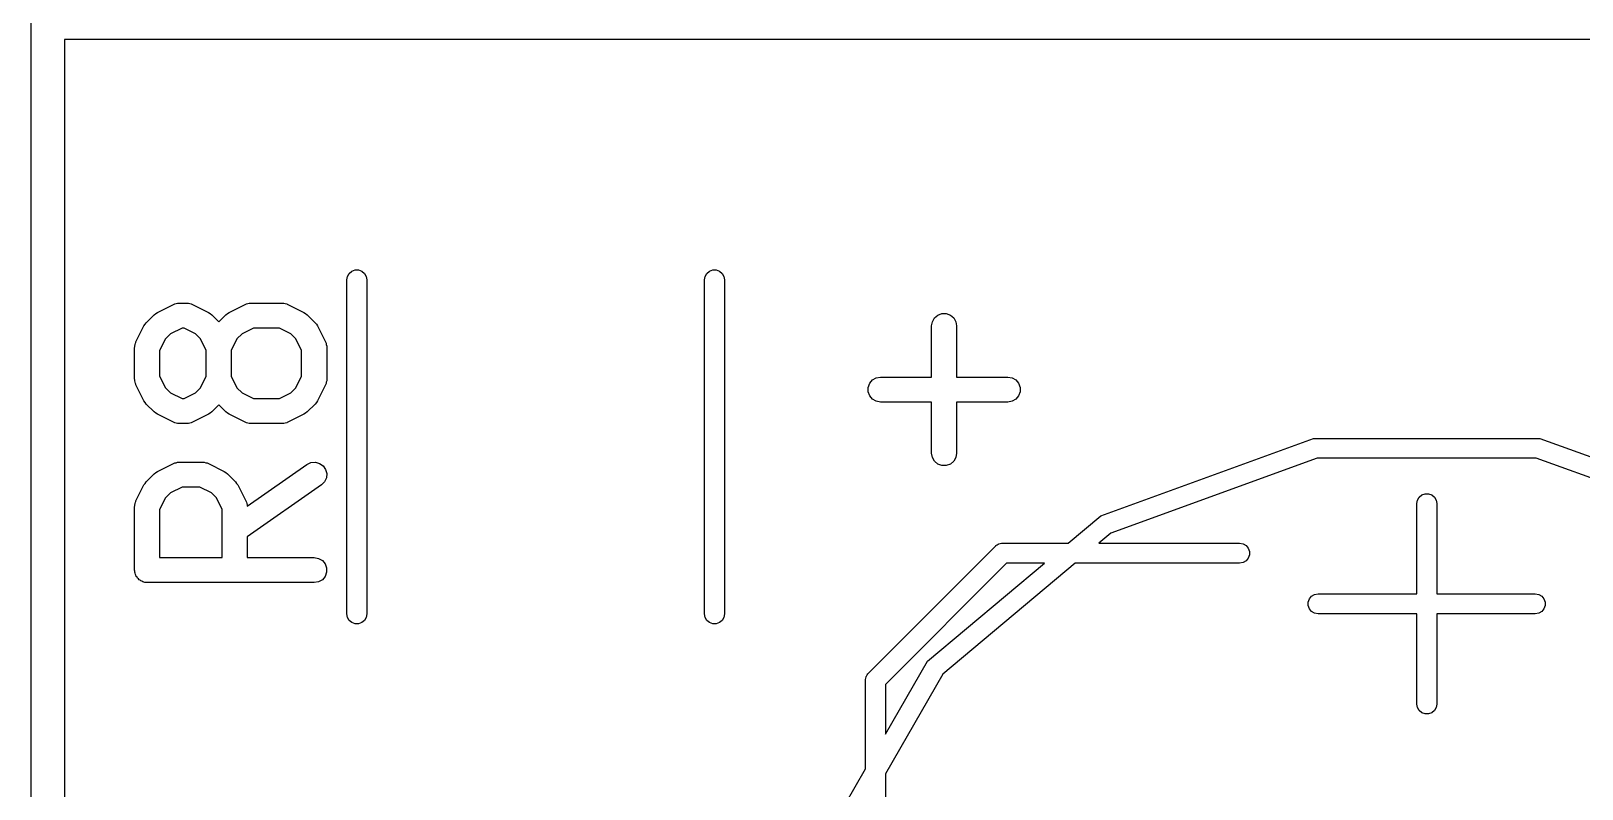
# Model space of a CAD drawing. Extents: x 10 to 287, y -200 to -10.
# Drawn here: x 104.04 to 113.32, y -102.38 to -97.84 of the extents above; entities that cross this region are included whole.
import ezdxf

# ---------------------------------------------------------------- set-up
doc = ezdxf.new("R2010")
doc.units = 0
doc.header["$MEASUREMENT"] = 0
doc.layers.add('BLACK', color=7, linetype='CONTINUOUS')

msp = doc.modelspace()

# ---------------------------------------------------------------- linework, layer by layer
at = {"layer": 'Black'}
for p, q in [((104.04, -109.093), (104.04, -97.79)), ((119.888, -97.89), (104.24, -97.89)), ((104.24, -97.89), (104.24, -108.993)), ((105.931, -99.33), (105.935, -99.3095)), ((105.931, -101.33), (105.931, -99.33)), ((105.935, -99.3095), (105.945, -99.2914)), ((105.945, -99.2914), (105.961, -99.278)), ((105.961, -99.278), (105.981, -99.2709)), ((105.981, -99.2709), (106.001, -99.2709)), ((106.001, -99.2709), (106.021, -99.278)), ((106.021, -99.278), (106.037, -99.2914)), ((106.037, -99.2914), (106.047, -99.3095)), ((106.047, -99.3095), (106.051, -99.33)), ((106.051, -99.33), (106.051, -101.33)), ((108.071, -99.33), (108.075, -99.3095)), ((108.071, -101.33), (108.071, -99.33)), ((108.075, -99.3095), (108.085, -99.2914)), ((108.085, -99.2914), (108.101, -99.278)), ((108.101, -99.278), (108.121, -99.2709)), ((108.121, -99.2709), (108.141, -99.2709)), ((108.141, -99.2709), (108.161, -99.278)), ((108.161, -99.278), (108.177, -99.2914)), ((108.177, -99.2914), (108.187, -99.3095)), ((108.187, -99.3095), (108.191, -99.33)), ((108.191, -99.33), (108.191, -101.33)), ((104.787, -99.532), (104.797, -99.5248)), ((104.797, -99.5248), (104.892, -99.4772)), ((104.892, -99.4772), (104.896, -99.476)), ((104.896, -99.476), (104.9, -99.4738)), ((104.9, -99.4738), (104.909, -99.4723)), ((104.909, -99.4723), (104.917, -99.4698)), ((104.917, -99.4698), (104.922, -99.47)), ((104.922, -99.47), (104.926, -99.4693)), ((104.926, -99.4693), (104.973, -99.4693)), ((104.973, -99.4693), (104.978, -99.47)), ((104.978, -99.47), (104.982, -99.4698)), ((104.982, -99.4698), (104.99, -99.4723)), ((104.99, -99.4723), (104.999, -99.4738)), ((104.999, -99.4738), (105.003, -99.476)), ((105.003, -99.476), (105.007, -99.4772)), ((105.007, -99.4772), (105.102, -99.5248)), ((105.102, -99.5248), (105.112, -99.532)), ((105.216, -99.532), (105.226, -99.5248)), ((105.226, -99.5248), (105.321, -99.4772)), ((105.321, -99.4772), (105.325, -99.476)), ((105.325, -99.476), (105.329, -99.4738)), ((105.329, -99.4738), (105.337, -99.4723)), ((105.337, -99.4723), (105.346, -99.4698)), ((105.346, -99.4698), (105.35, -99.47)), ((105.35, -99.47), (105.354, -99.4693)), ((105.354, -99.4693), (105.545, -99.4693)), ((105.545, -99.4693), (105.549, -99.47)), ((105.549, -99.47), (105.553, -99.4698)), ((105.553, -99.4698), (105.562, -99.4723)), ((105.562, -99.4723), (105.571, -99.4738)), ((105.571, -99.4738), (105.574, -99.476)), ((105.574, -99.476), (105.578, -99.4772)), ((105.578, -99.4772), (105.674, -99.5248)), ((105.674, -99.5248), (105.683, -99.532)), ((104.668, -99.7012), (104.716, -99.606)), ((104.716, -99.606), (104.723, -99.5963)), ((104.723, -99.5963), (104.73, -99.5865)), ((104.73, -99.5865), (104.778, -99.5389)), ((104.778, -99.5389), (104.787, -99.532)), ((104.944, -99.6193), (104.875, -99.6535)), ((104.956, -99.6193), (104.944, -99.6193)), ((105.024, -99.6535), (104.956, -99.6193)), ((105.112, -99.532), (105.122, -99.5389)), ((105.122, -99.5389), (105.164, -99.5811)), ((105.164, -99.5811), (105.206, -99.5389)), ((105.206, -99.5389), (105.216, -99.532)), ((105.372, -99.6193), (105.304, -99.6535)), ((105.527, -99.6193), (105.372, -99.6193)), ((105.596, -99.6535), (105.527, -99.6193)), ((105.683, -99.532), (105.693, -99.5389)), ((105.693, -99.5389), (105.741, -99.5865)), ((105.741, -99.5865), (105.748, -99.5963)), ((105.748, -99.5963), (105.755, -99.606)), ((105.755, -99.606), (105.802, -99.7012)), ((109.431, -99.606), (109.436, -99.5804)), ((109.431, -99.912), (109.431, -99.606)), ((109.436, -99.5804), (109.449, -99.5578)), ((109.449, -99.5578), (109.469, -99.5411)), ((109.469, -99.5411), (109.493, -99.5322)), ((109.493, -99.5322), (109.519, -99.5322)), ((109.519, -99.5322), (109.544, -99.5411)), ((109.544, -99.5411), (109.564, -99.5578)), ((109.564, -99.5578), (109.577, -99.5804)), ((109.577, -99.5804), (109.581, -99.606)), ((109.581, -99.606), (109.581, -99.912)), ((104.663, -99.7178), (104.665, -99.7091)), ((104.665, -99.7091), (104.667, -99.7054)), ((104.667, -99.7054), (104.668, -99.7012)), ((104.845, -99.6839), (104.81, -99.7525)), ((104.875, -99.6535), (104.845, -99.6839)), ((105.055, -99.6839), (105.024, -99.6535)), ((105.089, -99.7525), (105.055, -99.6839)), ((105.273, -99.6839), (105.239, -99.7525)), ((105.304, -99.6535), (105.273, -99.6839)), ((105.626, -99.6839), (105.596, -99.6535)), ((105.66, -99.7525), (105.626, -99.6839)), ((105.802, -99.7012), (105.804, -99.7054)), ((105.804, -99.7054), (105.806, -99.7091)), ((105.806, -99.7091), (105.807, -99.7178)), ((104.66, -99.7348), (104.661, -99.7305)), ((104.66, -99.9252), (104.66, -99.7348)), ((104.661, -99.7262), (104.663, -99.7178)), ((104.661, -99.7305), (104.661, -99.7262)), ((104.81, -99.7525), (104.81, -99.9075)), ((105.089, -99.9075), (105.089, -99.7525)), ((105.239, -99.7525), (105.239, -99.9075)), ((105.66, -99.9075), (105.66, -99.7525)), ((105.807, -99.7178), (105.81, -99.7262)), ((105.81, -99.7262), (105.81, -99.7305)), ((105.81, -99.7305), (105.81, -99.7348)), ((105.81, -99.7348), (105.81, -99.9252)), ((104.661, -99.9295), (104.66, -99.9252)), ((104.661, -99.9338), (104.661, -99.9295)), ((104.663, -99.9422), (104.661, -99.9338)), ((104.665, -99.9509), (104.663, -99.9422)), ((104.667, -99.9546), (104.665, -99.9509)), ((104.668, -99.9588), (104.667, -99.9546)), ((104.716, -100.054), (104.668, -99.9588)), ((104.81, -99.9075), (104.845, -99.976)), ((104.845, -99.976), (104.875, -100.006)), ((105.024, -100.006), (105.055, -99.976)), ((105.055, -99.976), (105.089, -99.9075)), ((105.239, -99.9075), (105.273, -99.976)), ((105.273, -99.976), (105.304, -100.006)), ((105.596, -100.006), (105.626, -99.976)), ((105.626, -99.976), (105.66, -99.9075)), ((105.802, -99.9588), (105.755, -100.054)), ((105.804, -99.9546), (105.802, -99.9588)), ((105.806, -99.9509), (105.804, -99.9546)), ((105.807, -99.9422), (105.806, -99.9509)), ((105.81, -99.9338), (105.807, -99.9422)), ((105.81, -99.9252), (105.81, -99.9295)), ((105.81, -99.9295), (105.81, -99.9338)), ((109.052, -99.974), (109.061, -99.9495)), ((109.052, -100), (109.052, -99.974)), ((109.061, -99.9495), (109.077, -99.9295)), ((109.077, -99.9295), (109.1, -99.9165)), ((109.1, -99.9165), (109.125, -99.912)), ((109.125, -99.912), (109.431, -99.912)), ((109.581, -99.912), (109.887, -99.912)), ((109.887, -99.912), (109.913, -99.9165)), ((109.913, -99.9165), (109.936, -99.9295)), ((109.936, -99.9295), (109.952, -99.9495)), ((109.952, -99.9495), (109.961, -99.974)), ((109.961, -99.974), (109.961, -100)), ((104.723, -100.064), (104.716, -100.054)), ((104.73, -100.074), (104.723, -100.064)), ((104.778, -100.121), (104.73, -100.074)), ((104.875, -100.006), (104.944, -100.041)), ((104.944, -100.041), (104.956, -100.041)), ((104.956, -100.041), (105.024, -100.006)), ((105.164, -100.079), (105.122, -100.121)), ((105.206, -100.121), (105.164, -100.079)), ((105.304, -100.006), (105.372, -100.041)), ((105.372, -100.041), (105.527, -100.041)), ((105.527, -100.041), (105.596, -100.006)), ((105.741, -100.074), (105.693, -100.121)), ((105.748, -100.064), (105.741, -100.074)), ((105.755, -100.054), (105.748, -100.064)), ((109.061, -100.024), (109.052, -100)), ((109.077, -100.044), (109.061, -100.024)), ((109.1, -100.057), (109.077, -100.044)), ((109.125, -100.062), (109.1, -100.057)), ((109.431, -100.062), (109.125, -100.062)), ((109.431, -100.368), (109.431, -100.062)), ((109.887, -100.062), (109.581, -100.062)), ((109.581, -100.062), (109.581, -100.368)), ((109.913, -100.057), (109.887, -100.062)), ((109.936, -100.044), (109.913, -100.057)), ((109.952, -100.024), (109.936, -100.044)), ((109.961, -100), (109.952, -100.024)), ((104.787, -100.128), (104.778, -100.121)), ((104.797, -100.135), (104.787, -100.128)), ((104.892, -100.183), (104.797, -100.135)), ((105.102, -100.135), (105.007, -100.183)), ((105.112, -100.128), (105.102, -100.135)), ((105.122, -100.121), (105.112, -100.128)), ((105.216, -100.128), (105.206, -100.121)), ((105.226, -100.135), (105.216, -100.128)), ((105.321, -100.183), (105.226, -100.135)), ((105.674, -100.135), (105.578, -100.183)), ((105.683, -100.128), (105.674, -100.135)), ((105.693, -100.121), (105.683, -100.128)), ((104.896, -100.184), (104.892, -100.183)), ((104.9, -100.186), (104.896, -100.184)), ((104.909, -100.188), (104.9, -100.186)), ((104.917, -100.19), (104.909, -100.188)), ((104.922, -100.19), (104.917, -100.19)), ((104.926, -100.191), (104.922, -100.19)), ((104.973, -100.191), (104.926, -100.191)), ((104.978, -100.19), (104.973, -100.191)), ((104.982, -100.19), (104.978, -100.19)), ((104.99, -100.188), (104.982, -100.19)), ((104.999, -100.186), (104.99, -100.188)), ((105.003, -100.184), (104.999, -100.186)), ((105.007, -100.183), (105.003, -100.184)), ((105.325, -100.184), (105.321, -100.183)), ((105.329, -100.186), (105.325, -100.184)), ((105.337, -100.188), (105.329, -100.186)), ((105.346, -100.19), (105.337, -100.188)), ((105.35, -100.19), (105.346, -100.19)), ((105.354, -100.191), (105.35, -100.19)), ((105.545, -100.191), (105.354, -100.191)), ((105.549, -100.19), (105.545, -100.191)), ((105.553, -100.19), (105.549, -100.19)), ((105.562, -100.188), (105.553, -100.19)), ((105.571, -100.186), (105.562, -100.188)), ((105.574, -100.184), (105.571, -100.186)), ((105.578, -100.183), (105.574, -100.184)), ((110.445, -100.743), (111.718, -100.279)), ((111.718, -100.279), (113.072, -100.279)), ((113.072, -100.279), (114.345, -100.743)), ((104.797, -100.477), (104.892, -100.43)), ((104.892, -100.43), (104.896, -100.428)), ((104.896, -100.428), (104.9, -100.426)), ((104.9, -100.426), (104.909, -100.425)), ((104.909, -100.425), (104.917, -100.422)), ((104.917, -100.422), (104.922, -100.422)), ((104.922, -100.422), (104.926, -100.422)), ((104.926, -100.422), (105.069, -100.422)), ((105.069, -100.422), (105.073, -100.422)), ((105.073, -100.422), (105.077, -100.422)), ((105.077, -100.422), (105.086, -100.425)), ((105.086, -100.425), (105.094, -100.426)), ((105.094, -100.426), (105.098, -100.428)), ((105.098, -100.428), (105.102, -100.43)), ((105.102, -100.43), (105.197, -100.477)), ((105.334, -100.686), (105.692, -100.435)), ((105.692, -100.435), (105.716, -100.424)), ((105.716, -100.424), (105.742, -100.422)), ((105.742, -100.422), (105.767, -100.429)), ((105.767, -100.429), (105.788, -100.444)), ((105.788, -100.444), (105.803, -100.465)), ((109.436, -100.394), (109.431, -100.368)), ((109.449, -100.416), (109.436, -100.394)), ((109.469, -100.433), (109.449, -100.416)), ((109.493, -100.442), (109.469, -100.433)), ((109.519, -100.442), (109.493, -100.442)), ((109.544, -100.433), (109.519, -100.442)), ((109.564, -100.416), (109.544, -100.433)), ((109.577, -100.394), (109.564, -100.416)), ((109.581, -100.368), (109.577, -100.394)), ((111.739, -100.397), (110.505, -100.846)), ((113.051, -100.397), (111.739, -100.397)), ((114.285, -100.846), (113.051, -100.397)), ((104.716, -100.558), (104.723, -100.549)), ((104.723, -100.549), (104.73, -100.539)), ((104.73, -100.539), (104.778, -100.491)), ((104.778, -100.491), (104.787, -100.484)), ((104.787, -100.484), (104.797, -100.477)), ((105.197, -100.477), (105.207, -100.484)), ((105.207, -100.484), (105.217, -100.491)), ((105.217, -100.491), (105.265, -100.539)), ((105.265, -100.539), (105.271, -100.549)), ((105.271, -100.549), (105.279, -100.558)), ((105.797, -100.54), (105.778, -100.558)), ((105.808, -100.516), (105.797, -100.54)), ((105.803, -100.465), (105.81, -100.49)), ((105.81, -100.49), (105.808, -100.516)), ((104.668, -100.654), (104.716, -100.558)), ((104.845, -100.636), (104.81, -100.705)), ((104.875, -100.606), (104.845, -100.636)), ((104.944, -100.572), (104.875, -100.606)), ((105.051, -100.572), (104.944, -100.572)), ((105.12, -100.606), (105.051, -100.572)), ((105.15, -100.636), (105.12, -100.606)), ((105.184, -100.705), (105.15, -100.636)), ((105.279, -100.558), (105.326, -100.654)), ((105.778, -100.558), (105.334, -100.869)), ((112.339, -100.649), (112.349, -100.631)), ((112.349, -100.631), (112.365, -100.618)), ((112.365, -100.618), (112.385, -100.611)), ((112.385, -100.611), (112.405, -100.611)), ((112.405, -100.611), (112.425, -100.618)), ((112.425, -100.618), (112.441, -100.631)), ((112.441, -100.631), (112.451, -100.649)), ((104.66, -100.687), (104.661, -100.683)), ((104.66, -101.068), (104.66, -100.687)), ((104.661, -100.679), (104.663, -100.67)), ((104.661, -100.683), (104.661, -100.679)), ((104.663, -100.67), (104.665, -100.661)), ((104.665, -100.661), (104.667, -100.658)), ((104.667, -100.658), (104.668, -100.654)), ((104.81, -100.705), (104.81, -100.993)), ((105.184, -100.993), (105.184, -100.705)), ((105.326, -100.654), (105.328, -100.658)), ((105.328, -100.658), (105.33, -100.661)), ((105.33, -100.661), (105.331, -100.67)), ((105.331, -100.67), (105.334, -100.679)), ((105.334, -100.679), (105.333, -100.683)), ((105.333, -100.683), (105.334, -100.686)), ((112.335, -100.67), (112.339, -100.649)), ((112.335, -101.21), (112.335, -100.67)), ((112.451, -100.649), (112.455, -100.67)), ((112.455, -100.67), (112.455, -101.21)), ((110.249, -100.907), (110.445, -100.743)), ((105.334, -100.869), (105.334, -100.993)), ((109.815, -100.923), (109.816, -100.921)), ((109.816, -100.921), (109.823, -100.917)), ((109.823, -100.917), (109.83, -100.913)), ((109.83, -100.913), (109.832, -100.912)), ((109.832, -100.912), (109.834, -100.911)), ((109.834, -100.911), (109.842, -100.909)), ((109.842, -100.909), (109.85, -100.907)), ((109.85, -100.907), (109.852, -100.907)), ((109.852, -100.907), (109.855, -100.907)), ((109.855, -100.907), (110.249, -100.907)), ((110.505, -100.846), (110.433, -100.907)), ((110.433, -100.907), (111.275, -100.907)), ((111.275, -100.907), (111.296, -100.911)), ((111.296, -100.911), (111.314, -100.921)), ((111.314, -100.921), (111.327, -100.937)), ((104.81, -100.993), (105.184, -100.993)), ((105.334, -100.993), (105.735, -100.993)), ((105.735, -100.993), (105.761, -100.998)), ((105.761, -100.998), (105.784, -101.011)), ((105.784, -101.011), (105.8, -101.031)), ((109.053, -101.685), (109.813, -100.925)), ((109.813, -100.925), (109.815, -100.923)), ((111.314, -101.013), (111.296, -101.023)), ((111.327, -100.997), (111.314, -101.013)), ((111.327, -100.937), (111.334, -100.957)), ((111.334, -100.977), (111.327, -100.997)), ((111.334, -100.957), (111.334, -100.977)), ((104.662, -101.075), (104.66, -101.068)), ((104.662, -101.081), (104.662, -101.075)), ((104.664, -101.087), (104.662, -101.081)), ((104.665, -101.094), (104.664, -101.087)), ((104.668, -101.099), (104.665, -101.094)), ((104.67, -101.106), (104.668, -101.099)), ((104.675, -101.111), (104.67, -101.106)), ((105.8, -101.106), (105.784, -101.126)), ((105.8, -101.031), (105.809, -101.055)), ((105.809, -101.081), (105.8, -101.106)), ((105.809, -101.055), (105.809, -101.081)), ((109.88, -101.027), (109.155, -101.752)), ((109.407, -101.613), (110.106, -101.027)), ((110.29, -101.027), (109.499, -101.69)), ((110.106, -101.027), (109.88, -101.027)), ((111.275, -101.027), (110.29, -101.027)), ((111.296, -101.023), (111.275, -101.027)), ((104.678, -101.116), (104.675, -101.111)), ((104.683, -101.121), (104.678, -101.116)), ((104.687, -101.126), (104.683, -101.121)), ((104.693, -101.129), (104.687, -101.126)), ((104.698, -101.133), (104.693, -101.129)), ((104.704, -101.135), (104.698, -101.133)), ((104.71, -101.139), (104.704, -101.135)), ((104.716, -101.14), (104.71, -101.139)), ((104.722, -101.142), (104.716, -101.14)), ((104.729, -101.142), (104.722, -101.142)), ((104.735, -101.143), (104.729, -101.142)), ((105.735, -101.143), (104.735, -101.143)), ((105.761, -101.139), (105.735, -101.143)), ((105.784, -101.126), (105.761, -101.139)), ((111.686, -101.26), (111.693, -101.24)), ((111.686, -101.28), (111.686, -101.26)), ((111.693, -101.3), (111.686, -101.28)), ((111.693, -101.24), (111.706, -101.224)), ((111.706, -101.224), (111.724, -101.214)), ((111.724, -101.214), (111.745, -101.21)), ((111.745, -101.21), (112.335, -101.21)), ((112.455, -101.21), (113.045, -101.21)), ((113.045, -101.21), (113.066, -101.214)), ((113.066, -101.214), (113.084, -101.224)), ((113.084, -101.224), (113.097, -101.24)), ((113.097, -101.24), (113.104, -101.26)), ((113.104, -101.28), (113.097, -101.3)), ((113.104, -101.26), (113.104, -101.28)), ((105.935, -101.351), (105.931, -101.33)), ((105.945, -101.369), (105.935, -101.351)), ((105.961, -101.382), (105.945, -101.369)), ((105.981, -101.389), (105.961, -101.382)), ((106.021, -101.382), (106.001, -101.389)), ((106.037, -101.369), (106.021, -101.382)), ((106.047, -101.351), (106.037, -101.369)), ((106.051, -101.33), (106.047, -101.351)), ((108.075, -101.351), (108.071, -101.33)), ((108.085, -101.369), (108.075, -101.351)), ((108.101, -101.382), (108.085, -101.369)), ((108.121, -101.389), (108.101, -101.382)), ((108.161, -101.382), (108.141, -101.389)), ((108.177, -101.369), (108.161, -101.382)), ((108.187, -101.351), (108.177, -101.369)), ((108.191, -101.33), (108.187, -101.351)), ((111.706, -101.316), (111.693, -101.3)), ((111.724, -101.326), (111.706, -101.316)), ((111.745, -101.33), (111.724, -101.326)), ((112.335, -101.33), (111.745, -101.33)), ((112.335, -101.87), (112.335, -101.33)), ((113.045, -101.33), (112.455, -101.33)), ((112.455, -101.33), (112.455, -101.87)), ((113.066, -101.326), (113.045, -101.33)), ((113.084, -101.316), (113.066, -101.326)), ((113.097, -101.3), (113.084, -101.316)), ((106.001, -101.389), (105.981, -101.389)), ((108.141, -101.389), (108.121, -101.389)), ((109.155, -102.05), (109.407, -101.613)), ((109.035, -101.722), (109.037, -101.714)), ((109.035, -101.724), (109.035, -101.722)), ((109.035, -101.727), (109.035, -101.724)), ((109.035, -102.258), (109.035, -101.727)), ((109.037, -101.714), (109.039, -101.706)), ((109.039, -101.706), (109.04, -101.704)), ((109.04, -101.704), (109.041, -101.702)), ((109.041, -101.702), (109.045, -101.695)), ((109.045, -101.695), (109.049, -101.688)), ((109.049, -101.688), (109.051, -101.687)), ((109.051, -101.687), (109.053, -101.685)), ((109.499, -101.69), (109.155, -102.287)), ((109.155, -101.752), (109.155, -102.05)), ((112.339, -101.891), (112.335, -101.87)), ((112.349, -101.909), (112.339, -101.891)), ((112.365, -101.922), (112.349, -101.909)), ((112.385, -101.929), (112.365, -101.922)), ((112.405, -101.929), (112.385, -101.929)), ((112.425, -101.922), (112.405, -101.929)), ((112.441, -101.909), (112.425, -101.922)), ((112.451, -101.891), (112.441, -101.909)), ((112.455, -101.87), (112.451, -101.891)), ((108.73, -102.786), (109.035, -102.258)), ((109.155, -102.287), (109.155, -104.06))]:
    msp.add_line(p, q, dxfattribs=at)

doc.saveas('drawing.dxf')
